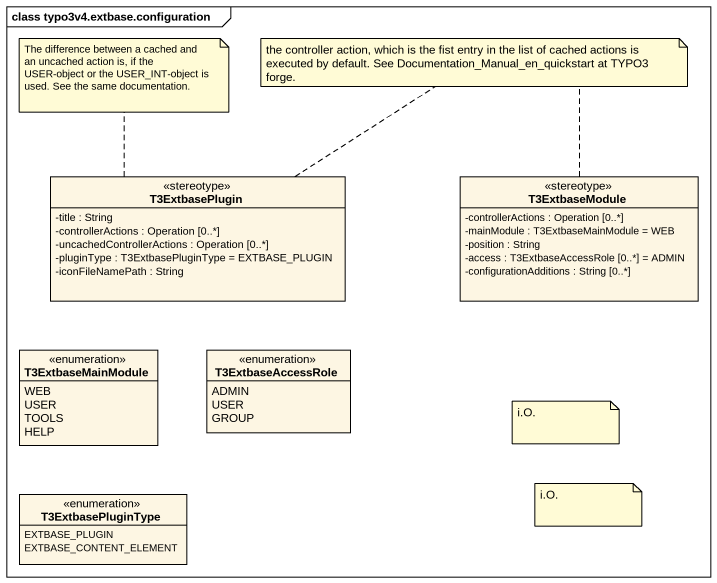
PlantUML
@startuml
mainframe class typo3v4.extbase.configuration
hide circle
hide empty members
skinparam classAttributeIconSize 0
class T3ExtbasePlugin <<stereotype>> {
  -title : String
  -controllerActions : Operation [0..*]
  -uncachedControllerActions : Operation [0..*]
  -pluginType : T3ExtbasePluginType = EXTBASE_PLUGIN
  -iconFileNamePath : String
}
class T3ExtbaseModule <<stereotype>> {
  -controllerActions : Operation [0..*]
  -mainModule : T3ExtbaseMainModule = WEB
  -position : String
  -access : T3ExtbaseAccessRole [0..*] = ADMIN
  -configurationAdditions : String [0..*]
}
enum T3ExtbaseMainModule {
  WEB
  USER
  TOOLS
  HELP
}
enum T3ExtbaseAccessRole {
  ADMIN
  USER
  GROUP
}
enum T3ExtbasePluginType {
  EXTBASE_PLUGIN
  EXTBASE_CONTENT_ELEMENT
}
note top of T3ExtbasePlugin : The difference between a cached and an uncached action is, if the USER-object or the USER_INT-object is used. See the same documentation.
note as N2
  the controller action, which is the fist entry in the list of cached actions is executed by default. See Documentation_Manual_en_quickstart at TYPO3 forge.
end note
N2 .. T3ExtbaseModule
N2 .. T3ExtbasePlugin
note as N3
  i.O.
end note
note as N4
  i.O.
end note
@enduml
